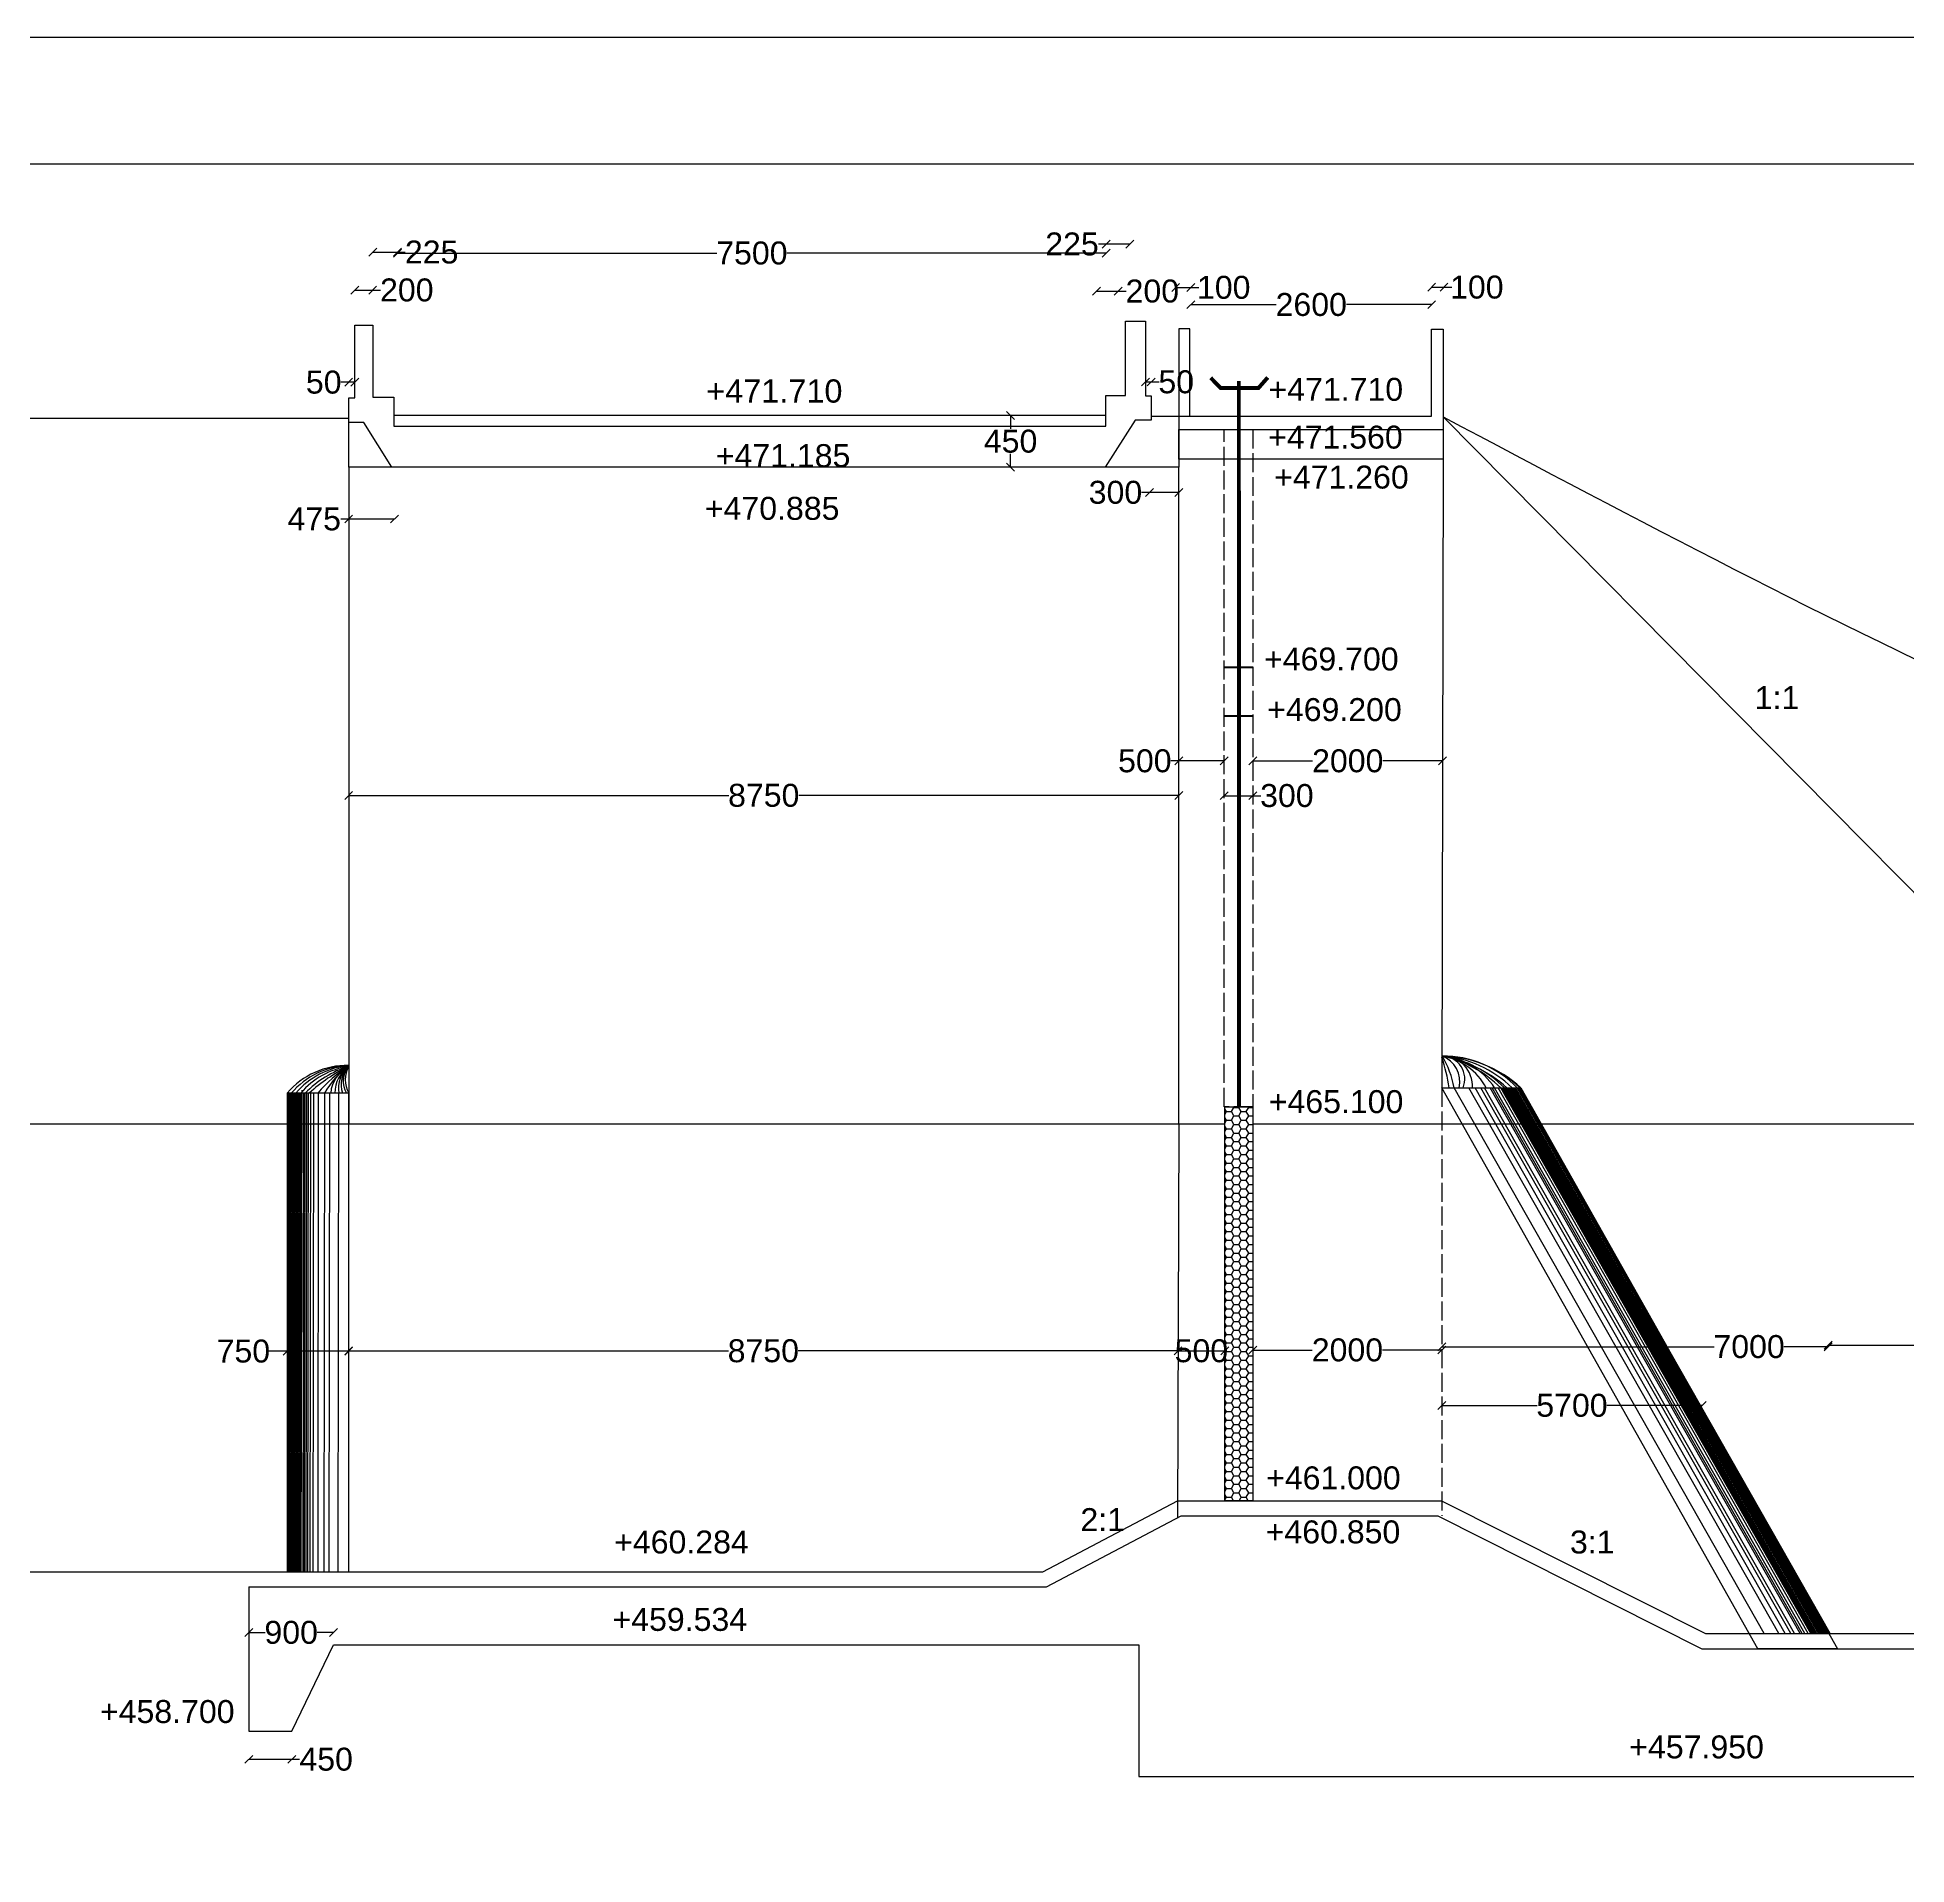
# Model space of a CAD drawing. Header units: metres. Extents: x 1152 to 2703, y 428 to 1487.
# Drawn here: x 1401.3 to 1637.5, y 1256.4 to 1487.3 of the extents above; entities that cross this region are included whole.
import ezdxf

# ---------------------------------------------------------------- set-up
doc = ezdxf.new("R2010")
doc.units = ezdxf.units.M
doc.header["$MEASUREMENT"] = 0
doc.linetypes.add('ACAD_ISO02W100', pattern=[15, 12, -3])
doc.layers.add('DRAWING', color=7, linetype='Continuous')
doc.styles.get("Standard").update_dxf_attribs({"font": 'ARIAL_1.TTF', "height": 2.9})
doc.dimstyles.get("Standard").update_dxf_attribs({"dimtxt": 1, "dimasz": 1, "dimexe": 0.18, "dimexo": 0.0625, "dimgap": 0.09, "dimtad": 0, "dimtih": 1, "dimtoh": 1, "dimdec": 0, "dimzin": 0, "dimdsep": 46, "dimtxsty": 'Standard', "dimblk": 'OBLIQUE', "dimcen": 0, "dimse1": 1, "dimse2": 1, "dimadec": 0, "dimazin": 0, "dimtfac": 1, "dimtdec": 0, "dimtofl": 0, "dimtmove": 0, "dimatfit": 3, "dimfxl": 0, "dimtolj": 1, "dimtzin": 0, "dimarcsym": 0})
picture_1 = doc.add_image_def('image1.jpg', size_in_pixel=(7220, 4931))

# ---------------------------------------------------------------- blocks, each defined once
blk = doc.blocks.new('_Oblique')
at = {"color": 0, "linetype": 'ByBlock', "lineweight": -2}
blk.add_line((-0.5, -0.5), (0.5, 0.5), dxfattribs=at)
blk = doc.blocks.new('*D7')
at = {"layer": 'Defpoints', "color": 0, "transparency": 16777216}
for p in [(1440.66, 1443.71), (1440.66, 1441.74), (1441.43, 1441.74)]:
    blk.add_point(p, dxfattribs=at)
at = {"layer": 'DRAWING', "color": 0, "lineweight": -2, "transparency": 16777216}
for p, q in [((1440.66, 1443.71), (1439.66, 1443.71)), ((1441.43, 1443.71), (1440.66, 1443.71))]:
    blk.add_line(p, q, dxfattribs=at)
at = {"layer": 'DRAWING', "color": 0, "lineweight": -2, "transparency": 16777216, "rotation": 180}
blk.add_blockref('_Oblique', (1440.66, 1443.71), dxfattribs=at)
at = {"layer": 'DRAWING', "color": 0, "lineweight": -2, "transparency": 16777216}
blk.add_blockref('_Oblique', (1441.43, 1443.71), dxfattribs=at)
at = {"layer": 'DRAWING', "color": 0, "transparency": 16777216, "insert": (1437.5, 1443.71), "char_height": 2.9, "attachment_point": 5}
blk.add_mtext('\\A1;50', dxfattribs=at)
blk = doc.blocks.new('*D8')
at = {"layer": 'Defpoints', "color": 0, "transparency": 16777216}
for p in [(1443.69, 1455.36), (1441.43, 1450.92), (1443.69, 1450.92)]:
    blk.add_point(p, dxfattribs=at)
at = {"layer": 'DRAWING', "color": 0, "lineweight": -2, "transparency": 16777216}
for p, q in [((1441.43, 1455.36), (1443.69, 1455.36)), ((1443.69, 1455.36), (1444.69, 1455.36))]:
    blk.add_line(p, q, dxfattribs=at)
at = {"layer": 'DRAWING', "color": 0, "lineweight": -2, "transparency": 16777216, "rotation": 180}
blk.add_blockref('_Oblique', (1441.43, 1455.36), dxfattribs=at)
at = {"layer": 'DRAWING', "color": 0, "lineweight": -2, "transparency": 16777216}
blk.add_blockref('_Oblique', (1443.69, 1455.36), dxfattribs=at)
at = {"layer": 'DRAWING', "color": 0, "transparency": 16777216, "insert": (1448, 1455.36), "char_height": 2.9, "attachment_point": 5}
blk.add_mtext('\\A1;200', dxfattribs=at)
blk = doc.blocks.new('*D9')
at = {"layer": 'Defpoints', "color": 0, "transparency": 16777216}
for p in [(1446.81, 1460.15), (1443.72, 1458.75), (1446.81, 1458.71)]:
    blk.add_point(p, dxfattribs=at)
at = {"layer": 'DRAWING', "color": 0, "lineweight": -2, "transparency": 16777216}
for p, q in [((1443.72, 1460.15), (1446.81, 1460.15)), ((1446.81, 1460.15), (1447.81, 1460.15))]:
    blk.add_line(p, q, dxfattribs=at)
at = {"layer": 'DRAWING', "color": 0, "lineweight": -2, "transparency": 16777216, "rotation": 180}
blk.add_blockref('_Oblique', (1443.72, 1460.15), dxfattribs=at)
at = {"layer": 'DRAWING', "color": 0, "lineweight": -2, "transparency": 16777216}
blk.add_blockref('_Oblique', (1446.81, 1460.15), dxfattribs=at)
at = {"layer": 'DRAWING', "color": 0, "transparency": 16777216, "insert": (1451.14, 1460.15), "char_height": 2.9, "attachment_point": 5}
blk.add_mtext('\\A1;225', dxfattribs=at)
blk = doc.blocks.new('*D10')
at = {"layer": 'Defpoints', "color": 0, "transparency": 16777216}
for p in [(1536.38, 1460.03), (1446.81, 1458.71), (1536.38, 1458.92)]:
    blk.add_point(p, dxfattribs=at)
at = {"layer": 'DRAWING', "color": 0, "lineweight": -2, "transparency": 16777216}
for p, q in [((1446.81, 1460.03), (1487.19, 1460.03)), ((1536.38, 1460.03), (1496, 1460.03))]:
    blk.add_line(p, q, dxfattribs=at)
at = {"layer": 'DRAWING', "color": 0, "lineweight": -2, "transparency": 16777216, "rotation": 180}
blk.add_blockref('_Oblique', (1446.81, 1460.03), dxfattribs=at)
at = {"layer": 'DRAWING', "color": 0, "lineweight": -2, "transparency": 16777216}
blk.add_blockref('_Oblique', (1536.38, 1460.03), dxfattribs=at)
at = {"layer": 'DRAWING', "color": 0, "transparency": 16777216, "insert": (1491.6, 1460.03), "char_height": 2.9, "attachment_point": 5}
blk.add_mtext('\\A1;7500', dxfattribs=at)
blk = doc.blocks.new('*D11')
at = {"layer": 'Defpoints', "color": 0, "transparency": 16777216}
for p in [(1536.38, 1461.17), (1536.38, 1458.92), (1539.36, 1459.3)]:
    blk.add_point(p, dxfattribs=at)
at = {"layer": 'DRAWING', "color": 0, "lineweight": -2, "transparency": 16777216}
for p, q in [((1536.38, 1461.17), (1535.38, 1461.17)), ((1539.36, 1461.17), (1536.38, 1461.17))]:
    blk.add_line(p, q, dxfattribs=at)
at = {"layer": 'DRAWING', "color": 0, "lineweight": -2, "transparency": 16777216, "rotation": 180}
blk.add_blockref('_Oblique', (1536.38, 1461.17), dxfattribs=at)
at = {"layer": 'DRAWING', "color": 0, "lineweight": -2, "transparency": 16777216}
blk.add_blockref('_Oblique', (1539.36, 1461.17), dxfattribs=at)
at = {"layer": 'DRAWING', "color": 0, "transparency": 16777216, "insert": (1532.05, 1461.17), "char_height": 2.9, "attachment_point": 5}
blk.add_mtext('\\A1;225', dxfattribs=at)
blk = doc.blocks.new('*D12')
at = {"layer": 'Defpoints', "color": 0, "transparency": 16777216}
for p in [(1537.89, 1455.22), (1535.16, 1453.78), (1537.89, 1453.57)]:
    blk.add_point(p, dxfattribs=at)
at = {"layer": 'DRAWING', "color": 0, "lineweight": -2, "transparency": 16777216}
for p, q in [((1535.16, 1455.22), (1537.89, 1455.22)), ((1537.89, 1455.22), (1538.89, 1455.22))]:
    blk.add_line(p, q, dxfattribs=at)
at = {"layer": 'DRAWING', "color": 0, "lineweight": -2, "transparency": 16777216, "rotation": 180}
blk.add_blockref('_Oblique', (1535.16, 1455.22), dxfattribs=at)
at = {"layer": 'DRAWING', "color": 0, "lineweight": -2, "transparency": 16777216}
blk.add_blockref('_Oblique', (1537.89, 1455.22), dxfattribs=at)
at = {"layer": 'DRAWING', "color": 0, "transparency": 16777216, "insert": (1542.2, 1455.22), "char_height": 2.9, "attachment_point": 5}
blk.add_mtext('\\A1;200', dxfattribs=at)
blk = doc.blocks.new('*D13')
at = {"layer": 'Defpoints', "color": 0, "transparency": 16777216}
for p in [(1547.07, 1455.69), (1545.15, 1453.77), (1547.07, 1453.8)]:
    blk.add_point(p, dxfattribs=at)
at = {"layer": 'DRAWING', "color": 0, "lineweight": -2, "transparency": 16777216}
for p, q in [((1545.15, 1455.69), (1547.07, 1455.69)), ((1547.07, 1455.69), (1548.07, 1455.69))]:
    blk.add_line(p, q, dxfattribs=at)
at = {"layer": 'DRAWING', "color": 0, "lineweight": -2, "transparency": 16777216, "rotation": 180}
blk.add_blockref('_Oblique', (1545.15, 1455.69), dxfattribs=at)
at = {"layer": 'DRAWING', "color": 0, "lineweight": -2, "transparency": 16777216}
blk.add_blockref('_Oblique', (1547.07, 1455.69), dxfattribs=at)
at = {"layer": 'DRAWING', "color": 0, "transparency": 16777216, "insert": (1551.22, 1455.69), "char_height": 2.9, "attachment_point": 5}
blk.add_mtext('\\A1;100', dxfattribs=at)
blk = doc.blocks.new('*D14')
at = {"layer": 'Defpoints', "color": 0, "transparency": 16777216}
for p in [(1542.05, 1443.75), (1541.35, 1442), (1542.05, 1442)]:
    blk.add_point(p, dxfattribs=at)
at = {"layer": 'DRAWING', "color": 0, "lineweight": -2, "transparency": 16777216}
for p, q in [((1541.35, 1443.75), (1542.05, 1443.75)), ((1542.05, 1443.75), (1543.05, 1443.75))]:
    blk.add_line(p, q, dxfattribs=at)
at = {"layer": 'DRAWING', "color": 0, "lineweight": -2, "transparency": 16777216, "rotation": 180}
blk.add_blockref('_Oblique', (1541.35, 1443.75), dxfattribs=at)
at = {"layer": 'DRAWING', "color": 0, "lineweight": -2, "transparency": 16777216}
blk.add_blockref('_Oblique', (1542.05, 1443.75), dxfattribs=at)
at = {"layer": 'DRAWING', "color": 0, "transparency": 16777216, "insert": (1545.22, 1443.75), "char_height": 2.9, "attachment_point": 5}
blk.add_mtext('\\A1;50', dxfattribs=at)
blk = doc.blocks.new('*D15')
at = {"layer": 'Defpoints', "color": 0, "transparency": 16777216}
for p in [(1547.07, 1453.8), (1577.49, 1454.03), (1577.49, 1453.52)]:
    blk.add_point(p, dxfattribs=at)
at = {"layer": 'DRAWING', "color": 0, "lineweight": -2, "transparency": 16777216}
for p, q in [((1547.07, 1453.52), (1557.84, 1453.52)), ((1577.49, 1453.52), (1566.72, 1453.52))]:
    blk.add_line(p, q, dxfattribs=at)
at = {"layer": 'DRAWING', "color": 0, "lineweight": -2, "transparency": 16777216, "rotation": 180}
blk.add_blockref('_Oblique', (1547.07, 1453.52), dxfattribs=at)
at = {"layer": 'DRAWING', "color": 0, "lineweight": -2, "transparency": 16777216}
blk.add_blockref('_Oblique', (1577.49, 1453.52), dxfattribs=at)
at = {"layer": 'DRAWING', "color": 0, "transparency": 16777216, "insert": (1562.28, 1453.52), "char_height": 2.9, "attachment_point": 5}
blk.add_mtext('\\A1;2600', dxfattribs=at)
blk = doc.blocks.new('*D16')
at = {"layer": 'Defpoints', "color": 0, "transparency": 16777216}
for p in [(1579.05, 1455.72), (1577.49, 1454.03), (1579.05, 1453.91)]:
    blk.add_point(p, dxfattribs=at)
at = {"layer": 'DRAWING', "color": 0, "lineweight": -2, "transparency": 16777216}
for p, q in [((1577.49, 1455.72), (1579.05, 1455.72)), ((1579.05, 1455.72), (1580.05, 1455.72))]:
    blk.add_line(p, q, dxfattribs=at)
at = {"layer": 'DRAWING', "color": 0, "lineweight": -2, "transparency": 16777216, "rotation": 180}
blk.add_blockref('_Oblique', (1577.49, 1455.72), dxfattribs=at)
at = {"layer": 'DRAWING', "color": 0, "lineweight": -2, "transparency": 16777216}
blk.add_blockref('_Oblique', (1579.05, 1455.72), dxfattribs=at)
at = {"layer": 'DRAWING', "color": 0, "transparency": 16777216, "insert": (1583.2, 1455.72), "char_height": 2.9, "attachment_point": 5}
blk.add_mtext('\\A1;100', dxfattribs=at)
blk = doc.blocks.new('*D17')
at = {"layer": 'Defpoints', "color": 0, "transparency": 16777216}
for p in [(1541.83, 1434.58), (1545.54, 1434.46), (1541.83, 1429.79)]:
    blk.add_point(p, dxfattribs=at)
at = {"layer": 'DRAWING', "color": 0, "lineweight": -2, "transparency": 16777216}
for p, q in [((1541.83, 1429.79), (1540.83, 1429.79)), ((1545.54, 1429.79), (1541.83, 1429.79))]:
    blk.add_line(p, q, dxfattribs=at)
at = {"layer": 'DRAWING', "color": 0, "lineweight": -2, "transparency": 16777216, "rotation": 180}
blk.add_blockref('_Oblique', (1541.83, 1429.79), dxfattribs=at)
at = {"layer": 'DRAWING', "color": 0, "lineweight": -2, "transparency": 16777216}
blk.add_blockref('_Oblique', (1545.54, 1429.79), dxfattribs=at)
at = {"layer": 'DRAWING', "color": 0, "transparency": 16777216, "insert": (1537.54, 1429.79), "char_height": 2.9, "attachment_point": 5}
blk.add_mtext('\\A1;300', dxfattribs=at)
blk = doc.blocks.new('*D18')
at = {"layer": 'Defpoints', "color": 0, "transparency": 16777216}
for p in [(1519.88, 1439.51), (1524.29, 1439.51), (1519.88, 1432.99)]:
    blk.add_point(p, dxfattribs=at)
at = {"layer": 'DRAWING', "color": 0, "lineweight": -2, "transparency": 16777216}
for p, q in [((1524.29, 1439.51), (1524.29, 1437.82)), ((1524.29, 1432.99), (1524.29, 1434.68))]:
    blk.add_line(p, q, dxfattribs=at)
for p, rotation in [((1524.29, 1439.51), 90), ((1524.29, 1432.99), 270)]:
    blk.add_blockref('_Oblique', p, dxfattribs=dict(at, rotation=rotation))
at = {"layer": 'DRAWING', "color": 0, "transparency": 16777216, "insert": (1524.29, 1436.25), "char_height": 2.9, "attachment_point": 5}
blk.add_mtext('\\A1;450', dxfattribs=at)
blk = doc.blocks.new('*D19')
at = {"layer": 'Defpoints', "color": 0, "transparency": 16777216}
for p in [(1551.27, 1391.29), (1554.91, 1391.47), (1554.91, 1391.29)]:
    blk.add_point(p, dxfattribs=at)
at = {"layer": 'DRAWING', "color": 0, "lineweight": -2, "transparency": 16777216}
for p, q in [((1551.27, 1391.47), (1554.91, 1391.47)), ((1554.91, 1391.47), (1555.91, 1391.47))]:
    blk.add_line(p, q, dxfattribs=at)
at = {"layer": 'DRAWING', "color": 0, "lineweight": -2, "transparency": 16777216, "rotation": 180}
blk.add_blockref('_Oblique', (1551.27, 1391.47), dxfattribs=at)
at = {"layer": 'DRAWING', "color": 0, "lineweight": -2, "transparency": 16777216}
blk.add_blockref('_Oblique', (1554.91, 1391.47), dxfattribs=at)
at = {"layer": 'DRAWING', "color": 0, "transparency": 16777216, "insert": (1559.2, 1391.47), "char_height": 2.9, "attachment_point": 5}
blk.add_mtext('\\A1;300', dxfattribs=at)
blk = doc.blocks.new('*D20')
at = {"layer": 'Defpoints', "color": 0, "transparency": 16777216}
for p in [(1554.91, 1395.9), (1578.86, 1395.86), (1578.86, 1395.86)]:
    blk.add_point(p, dxfattribs=at)
at = {"layer": 'DRAWING', "color": 0, "lineweight": -2, "transparency": 16777216}
for p, q in [((1554.91, 1395.86), (1562.45, 1395.86)), ((1578.86, 1395.86), (1571.33, 1395.86))]:
    blk.add_line(p, q, dxfattribs=at)
at = {"layer": 'DRAWING', "color": 0, "lineweight": -2, "transparency": 16777216, "rotation": 180}
blk.add_blockref('_Oblique', (1554.91, 1395.86), dxfattribs=at)
at = {"layer": 'DRAWING', "color": 0, "lineweight": -2, "transparency": 16777216}
blk.add_blockref('_Oblique', (1578.86, 1395.86), dxfattribs=at)
at = {"layer": 'DRAWING', "color": 0, "transparency": 16777216, "insert": (1566.89, 1395.86), "char_height": 2.9, "attachment_point": 5}
blk.add_mtext('\\A1;2000', dxfattribs=at)
blk = doc.blocks.new('*D21')
at = {"layer": 'Defpoints', "color": 0, "transparency": 16777216}
for p in [(1545.54, 1395.86), (1545.54, 1395.86), (1551.27, 1395.86)]:
    blk.add_point(p, dxfattribs=at)
at = {"layer": 'DRAWING', "color": 0, "lineweight": -2, "transparency": 16777216}
for p, q in [((1545.54, 1395.86), (1544.54, 1395.86)), ((1551.27, 1395.86), (1545.54, 1395.86))]:
    blk.add_line(p, q, dxfattribs=at)
at = {"layer": 'DRAWING', "color": 0, "lineweight": -2, "transparency": 16777216, "rotation": 180}
blk.add_blockref('_Oblique', (1545.54, 1395.86), dxfattribs=at)
at = {"layer": 'DRAWING', "color": 0, "lineweight": -2, "transparency": 16777216}
blk.add_blockref('_Oblique', (1551.27, 1395.86), dxfattribs=at)
at = {"layer": 'DRAWING', "color": 0, "transparency": 16777216, "insert": (1541.25, 1395.86), "char_height": 2.9, "attachment_point": 5}
blk.add_mtext('\\A1;500', dxfattribs=at)
blk = doc.blocks.new('*D22')
at = {"layer": 'Defpoints', "color": 0, "transparency": 16777216}
for p in [(1440.66, 1391.5), (1440.66, 1391.5), (1545.54, 1391.5)]:
    blk.add_point(p, dxfattribs=at)
at = {"layer": 'DRAWING', "color": 0, "lineweight": -2, "transparency": 16777216}
for p, q in [((1440.66, 1391.5), (1488.68, 1391.5)), ((1545.54, 1391.5), (1497.52, 1391.5))]:
    blk.add_line(p, q, dxfattribs=at)
at = {"layer": 'DRAWING', "color": 0, "lineweight": -2, "transparency": 16777216, "rotation": 180}
blk.add_blockref('_Oblique', (1440.66, 1391.5), dxfattribs=at)
at = {"layer": 'DRAWING', "color": 0, "lineweight": -2, "transparency": 16777216}
blk.add_blockref('_Oblique', (1545.54, 1391.5), dxfattribs=at)
at = {"layer": 'DRAWING', "color": 0, "transparency": 16777216, "insert": (1493.1, 1391.5), "char_height": 2.9, "attachment_point": 5}
blk.add_mtext('\\A1;8750', dxfattribs=at)
blk = doc.blocks.new('*D23')
at = {"layer": 'Defpoints', "color": 0, "transparency": 16777216}
for p in [(1440.66, 1426.43), (1440.66, 1426.43), (1446.45, 1426.43)]:
    blk.add_point(p, dxfattribs=at)
at = {"layer": 'DRAWING', "color": 0, "lineweight": -2, "transparency": 16777216}
for p, q in [((1440.66, 1426.43), (1439.66, 1426.43)), ((1446.45, 1426.43), (1440.66, 1426.43))]:
    blk.add_line(p, q, dxfattribs=at)
at = {"layer": 'DRAWING', "color": 0, "lineweight": -2, "transparency": 16777216, "rotation": 180}
blk.add_blockref('_Oblique', (1440.66, 1426.43), dxfattribs=at)
at = {"layer": 'DRAWING', "color": 0, "lineweight": -2, "transparency": 16777216}
blk.add_blockref('_Oblique', (1446.45, 1426.43), dxfattribs=at)
at = {"layer": 'DRAWING', "color": 0, "transparency": 16777216, "insert": (1436.3, 1426.43), "char_height": 2.9, "attachment_point": 5}
blk.add_mtext('\\A1;475', dxfattribs=at)
blk = doc.blocks.new('*D24')
at = {"layer": 'Defpoints', "color": 0, "transparency": 16777216}
for p in [(1432.89, 1321.13), (1440.66, 1321.27), (1440.66, 1321.13)]:
    blk.add_point(p, dxfattribs=at)
at = {"layer": 'DRAWING', "color": 0, "lineweight": -2, "transparency": 16777216}
for p, q in [((1432.89, 1321.27), (1430.63, 1321.27)), ((1440.66, 1321.27), (1432.89, 1321.27))]:
    blk.add_line(p, q, dxfattribs=at)
at = {"layer": 'DRAWING', "color": 0, "lineweight": -2, "transparency": 16777216, "rotation": 180}
blk.add_blockref('_Oblique', (1432.89, 1321.27), dxfattribs=at)
at = {"layer": 'DRAWING', "color": 0, "lineweight": -2, "transparency": 16777216}
blk.add_blockref('_Oblique', (1440.66, 1321.27), dxfattribs=at)
at = {"layer": 'DRAWING', "color": 0, "transparency": 16777216, "insert": (1427.35, 1321.27), "char_height": 2.9, "attachment_point": 5}
blk.add_mtext('\\A1;750', dxfattribs=at)
blk = doc.blocks.new('*D25')
at = {"layer": 'Defpoints', "color": 0, "transparency": 16777216}
for p in [(1440.66, 1321.03), (1545.44, 1321.61), (1545.44, 1321.31)]:
    blk.add_point(p, dxfattribs=at)
at = {"layer": 'DRAWING', "color": 0, "lineweight": -2, "transparency": 16777216}
for p, q in [((1440.66, 1321.31), (1488.63, 1321.31)), ((1545.44, 1321.31), (1497.47, 1321.31))]:
    blk.add_line(p, q, dxfattribs=at)
at = {"layer": 'DRAWING', "color": 0, "lineweight": -2, "transparency": 16777216, "rotation": 180}
blk.add_blockref('_Oblique', (1440.66, 1321.31), dxfattribs=at)
at = {"layer": 'DRAWING', "color": 0, "lineweight": -2, "transparency": 16777216}
blk.add_blockref('_Oblique', (1545.44, 1321.31), dxfattribs=at)
at = {"layer": 'DRAWING', "color": 0, "transparency": 16777216, "insert": (1493.05, 1321.31), "char_height": 2.9, "attachment_point": 5}
blk.add_mtext('\\A1;8750', dxfattribs=at)
blk = doc.blocks.new('*D26')
at = {"layer": 'Defpoints', "color": 0, "transparency": 16777216}
for p in [(1545.44, 1321.31), (1551.36, 1321.31), (1551.36, 1321.31)]:
    blk.add_point(p, dxfattribs=at)
at = {"layer": 'DRAWING', "color": 0, "lineweight": -2, "transparency": 16777216}
blk.add_line((1545.44, 1321.31), (1551.36, 1321.31), dxfattribs=at)
at = {"layer": 'DRAWING', "color": 0, "lineweight": -2, "transparency": 16777216, "rotation": 180}
blk.add_blockref('_Oblique', (1545.44, 1321.31), dxfattribs=at)
at = {"layer": 'DRAWING', "color": 0, "lineweight": -2, "transparency": 16777216}
blk.add_blockref('_Oblique', (1551.36, 1321.31), dxfattribs=at)
at = {"layer": 'DRAWING', "color": 0, "transparency": 16777216, "insert": (1548.4, 1321.31), "char_height": 2.9, "attachment_point": 5}
blk.add_mtext('\\A1;500', dxfattribs=at)
blk = doc.blocks.new('*D27')
at = {"layer": 'Defpoints', "color": 0, "transparency": 16777216}
for p in [(1554.91, 1321.31), (1578.78, 1321.42), (1578.78, 1321.31)]:
    blk.add_point(p, dxfattribs=at)
at = {"layer": 'DRAWING', "color": 0, "lineweight": -2, "transparency": 16777216}
for p, q in [((1554.91, 1321.42), (1562.41, 1321.42)), ((1578.78, 1321.42), (1571.29, 1321.42))]:
    blk.add_line(p, q, dxfattribs=at)
at = {"layer": 'DRAWING', "color": 0, "lineweight": -2, "transparency": 16777216, "rotation": 180}
blk.add_blockref('_Oblique', (1554.91, 1321.42), dxfattribs=at)
at = {"layer": 'DRAWING', "color": 0, "lineweight": -2, "transparency": 16777216}
blk.add_blockref('_Oblique', (1578.78, 1321.42), dxfattribs=at)
at = {"layer": 'DRAWING', "color": 0, "transparency": 16777216, "insert": (1566.85, 1321.42), "char_height": 2.9, "attachment_point": 5}
blk.add_mtext('\\A1;2000', dxfattribs=at)
blk = doc.blocks.new('*D28')
at = {"layer": 'Defpoints', "color": 0, "transparency": 16777216}
for p in [(1578.78, 1314.15), (1611.66, 1314.42), (1611.66, 1314.06)]:
    blk.add_point(p, dxfattribs=at)
at = {"layer": 'DRAWING', "color": 0, "lineweight": -2, "transparency": 16777216}
for p, q in [((1578.78, 1314.42), (1590.81, 1314.42)), ((1611.66, 1314.42), (1599.64, 1314.42))]:
    blk.add_line(p, q, dxfattribs=at)
at = {"layer": 'DRAWING', "color": 0, "lineweight": -2, "transparency": 16777216, "rotation": 180}
blk.add_blockref('_Oblique', (1578.78, 1314.42), dxfattribs=at)
at = {"layer": 'DRAWING', "color": 0, "lineweight": -2, "transparency": 16777216}
blk.add_blockref('_Oblique', (1611.66, 1314.42), dxfattribs=at)
at = {"layer": 'DRAWING', "color": 0, "transparency": 16777216, "insert": (1595.22, 1314.42), "char_height": 2.9, "attachment_point": 5}
blk.add_mtext('\\A1;5700', dxfattribs=at)
blk = doc.blocks.new('*D29')
at = {"layer": 'Defpoints', "color": 0, "transparency": 16777216}
for p in [(1578.78, 1321.31), (1627.6, 1321.84), (1627.6, 1321.84)]:
    blk.add_point(p, dxfattribs=at)
at = {"layer": 'DRAWING', "color": 0, "lineweight": -2, "transparency": 16777216}
for p, q in [((1578.78, 1321.84), (1613.19, 1321.84)), ((1627.6, 1321.84), (1622, 1321.84))]:
    blk.add_line(p, q, dxfattribs=at)
at = {"layer": 'DRAWING', "color": 0, "lineweight": -2, "transparency": 16777216, "rotation": 180}
blk.add_blockref('_Oblique', (1578.78, 1321.84), dxfattribs=at)
at = {"layer": 'DRAWING', "color": 0, "lineweight": -2, "transparency": 16777216}
blk.add_blockref('_Oblique', (1627.6, 1321.84), dxfattribs=at)
at = {"layer": 'DRAWING', "color": 0, "transparency": 16777216, "insert": (1617.6, 1321.84), "char_height": 2.9, "attachment_point": 5}
blk.add_mtext('\\A1;7000', dxfattribs=at)
blk = doc.blocks.new('*D30')
at = {"layer": 'Defpoints', "color": 0, "transparency": 16777216}
for p in [(1627.6, 1321.84), (1806.99, 1322.3), (1806.99, 1322.03)]:
    blk.add_point(p, dxfattribs=at)
at = {"layer": 'DRAWING', "color": 0, "lineweight": -2, "transparency": 16777216}
for p, q in [((1627.6, 1322.03), (1711.89, 1322.03)), ((1806.99, 1322.03), (1722.7, 1322.03))]:
    blk.add_line(p, q, dxfattribs=at)
at = {"layer": 'DRAWING', "color": 0, "lineweight": -2, "transparency": 16777216, "rotation": 180}
blk.add_blockref('_Oblique', (1627.6, 1322.03), dxfattribs=at)
at = {"layer": 'DRAWING', "color": 0, "lineweight": -2, "transparency": 16777216}
blk.add_blockref('_Oblique', (1806.99, 1322.03), dxfattribs=at)
at = {"layer": 'DRAWING', "color": 0, "transparency": 16777216, "insert": (1717.29, 1322.03), "char_height": 2.9, "attachment_point": 5}
blk.add_mtext('\\A1;15000', dxfattribs=at)
blk = doc.blocks.new('*D37')
at = {"layer": 'Defpoints', "color": 0, "transparency": 16777216}
for p in [(1428.05, 1285.73), (1428.05, 1284.18), (1438.73, 1284.18)]:
    blk.add_point(p, dxfattribs=at)
at = {"layer": 'DRAWING', "color": 0, "lineweight": -2, "transparency": 16777216}
for p, q in [((1428.05, 1285.73), (1430.1, 1285.73)), ((1438.73, 1285.73), (1436.68, 1285.73))]:
    blk.add_line(p, q, dxfattribs=at)
at = {"layer": 'DRAWING', "color": 0, "lineweight": -2, "transparency": 16777216, "rotation": 180}
blk.add_blockref('_Oblique', (1428.05, 1285.73), dxfattribs=at)
at = {"layer": 'DRAWING', "color": 0, "lineweight": -2, "transparency": 16777216}
blk.add_blockref('_Oblique', (1438.73, 1285.73), dxfattribs=at)
at = {"layer": 'DRAWING', "color": 0, "transparency": 16777216, "insert": (1433.39, 1285.73), "char_height": 2.9, "attachment_point": 5}
blk.add_mtext('\\A1;900', dxfattribs=at)
blk = doc.blocks.new('*D38')
at = {"layer": 'Defpoints', "color": 0, "transparency": 16777216}
for p in [(1428.05, 1273.26), (1433.46, 1273.26), (1433.46, 1269.7)]:
    blk.add_point(p, dxfattribs=at)
at = {"layer": 'DRAWING', "color": 0, "lineweight": -2, "transparency": 16777216}
for p, q in [((1428.05, 1269.7), (1433.46, 1269.7)), ((1433.46, 1269.7), (1434.46, 1269.7))]:
    blk.add_line(p, q, dxfattribs=at)
at = {"layer": 'DRAWING', "color": 0, "lineweight": -2, "transparency": 16777216, "rotation": 180}
blk.add_blockref('_Oblique', (1428.05, 1269.7), dxfattribs=at)
at = {"layer": 'DRAWING', "color": 0, "lineweight": -2, "transparency": 16777216}
blk.add_blockref('_Oblique', (1433.46, 1269.7), dxfattribs=at)
at = {"layer": 'DRAWING', "color": 0, "transparency": 16777216, "insert": (1437.81, 1269.7), "char_height": 2.9, "attachment_point": 5}
blk.add_mtext('\\A1;450', dxfattribs=at)

msp = doc.modelspace()

# ---------------------------------------------------------------- hatches: boundary and pattern name
at = {"layer": 'DRAWING'}
h = msp.add_hatch(dxfattribs=at)
h.set_pattern_fill('HONEY', color=256, scale=5, style=0)
h.paths.add_polyline_path([(1554.91, 1352.17), (1551.36, 1352.17), (1551.36, 1302.38), (1554.91, 1302.38)])

# ---------------------------------------------------------------- linework, layer by layer
for points in [[(1244.54, 1471.31), (2592.98, 1471.31), (2592.98, 481.93), (1244.54, 481.93)], [(1545.53, 1439.44), (1546.93, 1439.44), (1546.93, 1450.47), (1545.53, 1450.47)], [(1545.54, 1437.74), (1578.93, 1437.74), (1578.93, 1433.99), (1545.54, 1433.99)], [(1440.66, 1350.01), (1545.54, 1350.01), (1545.54, 1432.99), (1440.66, 1432.99)], [(1440.66, 1353.88), (1432.89, 1353.88), (1432.89, 1293.4), (1440.66, 1293.4)], [(1578.78, 1354.55), (1588.75, 1354.55), (1628.77, 1283.68), (1618.7, 1283.68)], [(1551.36, 1352.17), (1554.91, 1352.17), (1554.91, 1302.38), (1551.36, 1302.38)]]:
    msp.add_lwpolyline(points, close=True, dxfattribs=at)
for points in [[(1440.66, 1432.99), (1440.66, 1441.74), (1441.43, 1441.74), (1441.43, 1450.92), (1443.69, 1450.92), (1443.69, 1441.84), (1446.36, 1441.84), (1446.36, 1438.18), (1536.32, 1438.18), (1536.32, 1442.02), (1538.83, 1442.02), (1538.83, 1451.43), (1541.35, 1451.43), (1541.35, 1442), (1542.05, 1442), (1542.05, 1438.94), (1540.02, 1438.94), (1536.23, 1432.99)], [(1546.93, 1439.44), (1577.49, 1439.44), (1577.49, 1450.41), (1578.93, 1450.41), (1578.93, 1437.74)], [(1440.66, 1439.14), (1297, 1439.14)], [(1446.09, 1432.99), (1442.59, 1438.61), (1440.66, 1438.61)], [(1536.32, 1439.51), (1446.36, 1439.51)], [(1542.05, 1439.44), (1545.53, 1439.44), (1545.54, 1432.99)], [(1578.93, 1439.35), (1656.87, 1360.63), (1998.81, 1360.63)], [(1578.93, 1433.99), (1578.78, 1354.55)], [(1432.95, 1293.4), (1433.04, 1353.88)], [(1433.02, 1293.41), (1433.11, 1353.89)], [(1433.02, 1293.4), (1433.11, 1353.88)], [(1433.08, 1293.4), (1433.17, 1353.88)], [(1433.17, 1293.4), (1433.26, 1353.88)], [(1433.26, 1293.41), (1433.35, 1353.89)], [(1433.26, 1293.4), (1433.35, 1353.88)], [(1433.42, 1293.41), (1433.5, 1353.89)], [(1433.42, 1293.4), (1433.5, 1353.88)], [(1433.51, 1293.4), (1433.6, 1353.88)], [(1433.62, 1293.4), (1433.71, 1353.88)], [(1433.74, 1293.4), (1433.83, 1353.88)], [(1433.83, 1293.4), (1433.91, 1353.88)], [(1433.96, 1293.4), (1434.05, 1353.88)], [(1434.08, 1293.4), (1434.17, 1353.88)], [(1434.2, 1293.4), (1434.28, 1353.88)], [(1434.34, 1293.4), (1434.43, 1353.88)], [(1434.52, 1293.4), (1434.61, 1353.88)], [(1434.67, 1293.79), (1434.76, 1354.26)], [(1434.67, 1293.4), (1434.76, 1353.88)], [(1434.89, 1293.4), (1434.97, 1353.88)], [(1435.07, 1293.4), (1435.16, 1353.88)], [(1435.27, 1293.4), (1435.36, 1353.88)], [(1435.48, 1293.4), (1435.57, 1353.88)], [(1435.8, 1293.4), (1435.89, 1353.88)], [(1436.18, 1293.4), (1436.27, 1353.88)], [(1436.78, 1293.4), (1436.86, 1353.88)], [(1437.56, 1293.4), (1437.64, 1353.88)], [(1438.2, 1293.4), (1438.29, 1353.88)], [(1439.33, 1293.4), (1439.42, 1353.88)], [(1619.52, 1285.61), (1580.34, 1354.55)], [(1621.35, 1285.61), (1582.18, 1354.55)], [(1622.16, 1285.61), (1582.98, 1354.55)], [(1622.88, 1285.61), (1583.7, 1354.55)], [(1623.33, 1285.61), (1584.15, 1354.55)], [(1624.06, 1285.61), (1584.88, 1354.55)], [(1624.3, 1285.61), (1585.12, 1354.55)], [(1624.63, 1285.61), (1585.45, 1354.55)], [(1625.08, 1285.61), (1585.9, 1354.55)], [(1625.4, 1285.61), (1586.22, 1354.55)], [(1625.53, 1285.61), (1586.36, 1354.55)], [(1625.7, 1285.61), (1586.52, 1354.55)], [(1625.87, 1285.61), (1586.69, 1354.55)], [(1626.03, 1285.61), (1586.85, 1354.55)], [(1626.18, 1285.61), (1587, 1354.55)], [(1626.35, 1285.61), (1587.17, 1354.55)], [(1626.46, 1285.61), (1587.28, 1354.55)], [(1626.6, 1285.61), (1587.42, 1354.55)], [(1626.73, 1285.61), (1587.55, 1354.55)], [(1626.83, 1285.61), (1587.65, 1354.55)], [(1626.98, 1285.61), (1587.8, 1354.55)], [(1627.12, 1285.61), (1587.94, 1354.55)], [(1627.28, 1285.61), (1588.1, 1354.55)], [(1627.48, 1285.61), (1588.3, 1354.55)], [(1627.6, 1285.61), (1588.42, 1354.55)], [(1627.7, 1285.61), (1588.52, 1354.55)], [(1627.83, 1285.61), (1588.65, 1354.55)], [(1297, 1350.01), (1551.36, 1350.01)], [(1545.54, 1350.01), (1545.36, 1300.19)], [(1554.91, 1350.01), (1998.92, 1350.01)], [(1297, 1293.4), (1528.36, 1293.4), (1545.38, 1302.38), (1578.75, 1302.38), (1612.09, 1285.61), (1807.08, 1285.61), (1815.33, 1294.27), (1998.81, 1294.27)], [(1428.05, 1291.48), (1528.84, 1291.48), (1545.86, 1300.45), (1578.29, 1300.45), (1611.63, 1283.68), (1807.9, 1283.68), (1816.16, 1292.34), (1829.11, 1292.34)], [(1428.05, 1291.48), (1428.05, 1273.59), (1428.05, 1273.26), (1433.16, 1273.26), (1433.46, 1273.26), (1438.73, 1284.18), (1540.5, 1284.18), (1540.5, 1267.52), (1729.48, 1267.52), (1729.48, 1274.4), (1815.35, 1274.4), (1823.51, 1257.14), (1829.23, 1257.14), (1829.11, 1291.63)], [(1428.05, 1291.48), (1428.05, 1288.94)]]:
    msp.add_lwpolyline(points, dxfattribs=at)
for points, const_width in [([(1549.57, 1444.28), (1550.84, 1442.97), (1555.6, 1442.97), (1556.78, 1444.32)], 0.5), ([(1551.27, 1407.7), (1554.91, 1407.7)], 0.25), ([(1551.27, 1401.54), (1554.91, 1401.54)], 0.25)]:
    msp.add_lwpolyline(points, dxfattribs=dict(at, const_width=const_width))
at = {"layer": 'DRAWING', "linetype": 'ACAD_ISO02W100', "ltscale": 0.2, "const_width": 0.5}
msp.add_lwpolyline([(1553.13, 1443.86), (1553.14, 1352.17)], dxfattribs=at)
at = {"layer": 'DRAWING', "linetype": 'ACAD_ISO02W100', "ltscale": 0.2}
msp.add_lwpolyline([(1554.91, 1352.17), (1551.27, 1352.17), (1551.27, 1437.74), (1554.91, 1437.74)], close=True, dxfattribs=at)
msp.add_lwpolyline([(1578.78, 1354.55), (1578.78, 1300.45)], dxfattribs=at)
at = {"layer": 'DRAWING'}
for centre, radius, start, end in [((1578.45, 1343.43), 15.16, 47.1736, 88.7008), ((1578.57, 1343.99), 14.59, 46.3247, 89.1409), ((1578.87, 1345.55), 13.03, 43.6494, 90.3474), ((1577.65, 1344.33), 14.3, 45.5989, 85.4011), ((1575.54, 1341.62), 17.28, 48.4628, 79.1603), ((1575.67, 1343.98), 14.93, 45.0351, 77.9301), ((1577.96, 1349.7), 8.92, 32.9094, 84.6358), ((1577.48, 1350.87), 7.82, 28.0154, 80.3487), ((1578.83, 1354.76), 3.82, 356.817, 90.6434), ((1577.59, 1355.33), 3.47, 346.9858, 69.7124), ((1557.74, 1351.36), 22.19, 8.2684, 18.4626), ((1578.75, 1355.66), 2.93, 337.7672, 88.4425), ((1568.29, 1352.36), 12.24, 10.3086, 30.5747), ((1576.46, 1344.32), 14.47, 44.9934, 80.423), ((1440.43, 1347.5), 9.88, 88.68, 139.7934), ((1440.95, 1347.5), 9.88, 91.6607, 139.7934), ((1441.54, 1347.5), 9.88, 95.1289, 139.7934), ((1442.14, 1347.5), 9.88, 98.6161, 139.7934), ((1444.45, 1344.98), 12.85, 107.1333, 136.2231), ((1449.84, 1338.37), 21.01, 115.9046, 132.4258), ((1449.09, 1343.68), 15.99, 121.8172, 140.3833), ((1446.03, 1349.39), 9.53, 124.2826, 151.9253), ((1442.55, 1353.54), 4.18, 116.9019, 175.3416), ((1442.97, 1353.94), 4.05, 124.6842, 180.8369), ((1442.92, 1354.52), 3.56, 129.4239, 190.3629), ((1442.96, 1354.94), 3.27, 134.6494, 198.9821), ((1442.81, 1355.39), 2.85, 138.906, 212.0853), ((1443.68, 1355.57), 3.46, 150.6826, 209.3174)]:
    msp.add_arc(centre, radius, start, end, dxfattribs=at)
msp.add_spline([(1578.93, 1439.35), (1652.91, 1402.01), (1668.09, 1395.39), (1697.64, 1385.59), (1716.41, 1382.7), (1743.45, 1382.29), (1767.12, 1383.61), (1808.55, 1383.96), (1874, 1382.38), (1956.05, 1378), (1998.81, 1376.25)], degree=3, dxfattribs=at)

# ---------------------------------------------------------------- texts
for s, height, p in [('+471.710', 2.936, (1485.83, 1441.14)), ('+471.710', 2.9, (1556.88, 1441.37)), ('+471.560', 2.9, (1556.83, 1435.33)), ('+471.185', 2.9, (1487.04, 1432.99)), ('+471.260', 2.9, (1557.59, 1430.28)), ('+470.885', 2.9, (1485.66, 1426.33)), ('+469.700', 2.9, (1556.31, 1407.29)), ('1:1', 2.9, (1618.31, 1402.41)), ('+469.200', 2.9, (1556.71, 1400.9)), ('+465.100', 2.9, (1556.91, 1351.36)), ('+461.000', 2.9, (1556.57, 1303.82)), ('2:1', 2.9, (1533.11, 1298.54)), ('+460.850', 2.9, (1556.52, 1296.99)), ('+460.284', 2.9, (1474.2, 1295.71)), ('3:1', 2.9, (1594.97, 1295.71)), ('+459.534', 2.9, (1473.99, 1285.93)), ('+458.700', 2.9, (1409.23, 1274.29)), ('+457.950', 2.9, (1602.46, 1269.82))]:
    msp.add_text(s, height=height, dxfattribs=at).set_placement(p)

# ---------------------------------------------------------------- dimensions: what is measured, and where the dimension line sits
for base, p1, p2, text, picture, middle in [((1446.81, 1460.15), (1443.72, 1458.75), (1446.81, 1458.71), '225', '*D9', (1451.14, 1460.15)), ((1536.38, 1461.17), (1539.36, 1459.3), (1536.38, 1458.92), '225', '*D11', (1532.05, 1461.17)), ((1536.38, 1460.03), (1446.81, 1458.71), (1536.38, 1458.92), '7500', '*D10', (1491.6, 1460.03)), ((1443.69, 1455.36), (1441.43, 1450.92), (1443.69, 1450.92), '200', '*D8', (1448, 1455.36)), ((1547.07, 1455.69), (1545.15, 1453.77), (1547.07, 1453.8), '100', '*D13', (1551.22, 1455.69)), ((1579.05, 1455.72), (1577.49, 1454.03), (1579.05, 1453.91), '100', '*D16', (1583.2, 1455.72)), ((1537.89, 1455.22), (1535.16, 1453.78), (1537.89, 1453.57), '200', '*D12', (1542.2, 1455.22)), ((1577.49, 1453.52), (1547.07, 1453.8), (1577.49, 1454.03), '2600', '*D15', (1562.28, 1453.52)), ((1440.66, 1443.71), (1441.43, 1441.74), (1440.66, 1441.74), '50', '*D7', (1437.5, 1443.71)), ((1542.05, 1443.75), (1541.35, 1442), (1542.05, 1442), '50', '*D14', (1545.22, 1443.75)), ((1541.83, 1429.79), (1545.54, 1434.46), (1541.83, 1434.58), '300', '*D17', (1537.54, 1429.79)), ((1440.66, 1426.43), (1446.45, 1426.43), (1440.66, 1426.43), '475', '*D23', (1436.3, 1426.43)), ((1545.54, 1395.86), (1551.27, 1395.86), (1545.54, 1395.86), '500', '*D21', (1541.25, 1395.86)), ((1578.86, 1395.86), (1554.91, 1395.9), (1578.86, 1395.86), '2000', '*D20', (1566.89, 1395.86)), ((1440.66, 1391.5), (1545.54, 1391.5), (1440.66, 1391.5), '8750', '*D22', (1493.1, 1391.5)), ((1554.91, 1391.47), (1551.27, 1391.29), (1554.91, 1391.29), '300', '*D19', (1559.2, 1391.47)), ((1545.44, 1321.31), (1440.66, 1321.03), (1545.44, 1321.61), '8750', '*D25', (1493.05, 1321.31)), ((1578.78, 1321.42), (1554.91, 1321.31), (1578.78, 1321.31), '2000', '*D27', (1566.85, 1321.42)), ((1806.99, 1322.03), (1627.6, 1321.84), (1806.99, 1322.3), '15000', '*D30', (1717.29, 1322.03)), ((1611.66, 1314.42), (1578.78, 1314.15), (1611.66, 1314.06), '5700', '*D28', (1595.22, 1314.42)), ((1428.05, 1285.73), (1438.73, 1284.18), (1428.05, 1284.18), '900', '*D37', (1433.39, 1285.73)), ((1433.46, 1269.7), (1428.05, 1273.26), (1433.46, 1273.26), '450', '*D38', (1437.81, 1269.7))]:
    dim = msp.add_linear_dim(base=base, p1=p1, p2=p2, text=text, dimstyle='Standard', dxfattribs=at)
    dim.commit()
    dim.dimension.update_dxf_attribs({"geometry": picture, "text_midpoint": middle})
dim = msp.add_linear_dim(base=(1524.29, 1439.51), p1=(1519.88, 1432.99), p2=(1519.88, 1439.51), angle=90, text='450', dimstyle='Standard', dxfattribs=at)
dim.commit()
dim.dimension.update_dxf_attribs({"geometry": '*D18', "text_midpoint": (1524.29, 1436.25)})
for base, p1, p2, text, picture, middle in [((1440.66, 1321.27), (1432.89, 1321.13), (1440.66, 1321.13), '750', '*D24', (1427.35, 1321.27)), ((1551.36, 1321.31), (1545.44, 1321.31), (1551.36, 1321.31), '500', '*D26', (1548.4, 1321.31)), ((1627.6, 1321.84), (1578.78, 1321.31), (1627.6, 1321.84), '7000', '*D29', (1617.6, 1321.84))]:
    dim = msp.add_linear_dim(base=base, p1=p1, p2=p2, text=text, dimstyle='Standard', dxfattribs=at)
    dim.commit()
    dim.dimension.update_dxf_attribs({"geometry": picture, "text_midpoint": middle, "dimtype": 160})

# ---------------------------------------------------------------- pictures from other files: only their frames are drawn
at = {"color": 2}
image = msp.add_image(picture_1, insert=(1151.77, 428.03), size_in_units=(1550.98, 1059.27), dxfattribs=dict(at, fade=30))
image.dxf.flags = 7

doc.saveas('drawing.dxf')
